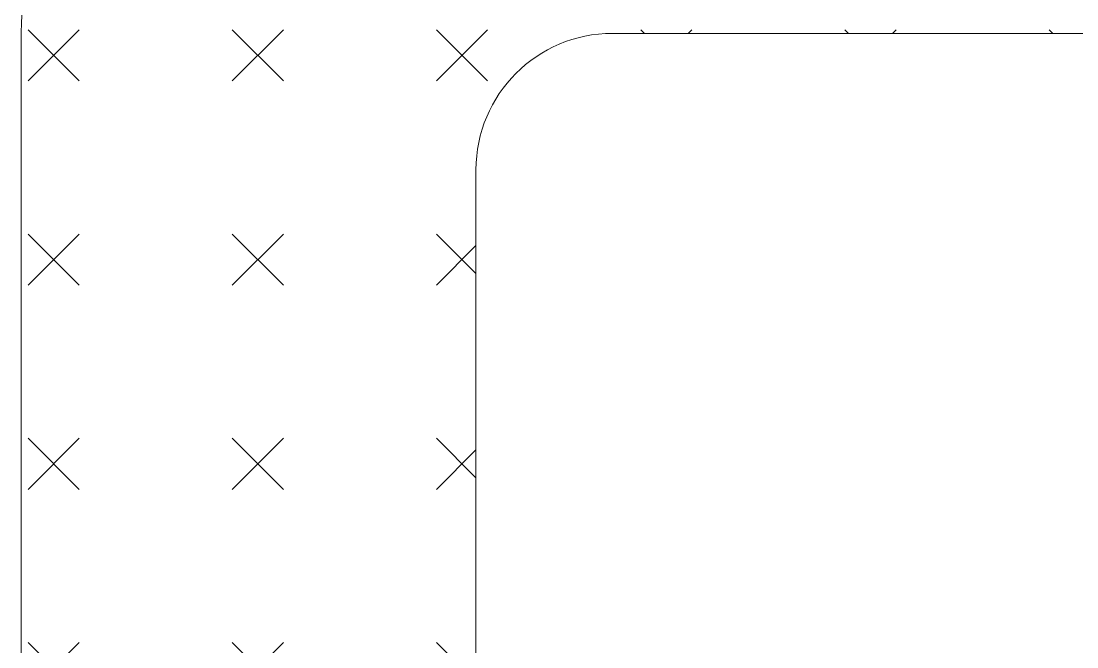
# Model space of a CAD drawing. Header units: inches. Extents: x 4017 to 5703, y -944 to 2840.
# Drawn here: x 4241.69 to 4264.9, y 1443.4 to 1457.15 of the extents above; entities that cross this region are included whole.
import ezdxf

# ---------------------------------------------------------------- set-up
doc = ezdxf.new("R2010")
doc.units = ezdxf.units.IN
doc.header["$MEASUREMENT"] = 0
doc.layers.get('0').update_dxf_attribs({"color": 5})
doc.layers.add('1 - bed panels', color=170, linetype='Continuous', lineweight=9)

# ---------------------------------------------------------------- blocks, each defined once
blk = doc.blocks.new('nhyv')
at = {"layer": '1 - bed panels', "true_color": 0xc2c2c2}
h = blk.add_hatch(dxfattribs=at)
h.set_pattern_fill('CROSS', color=9, scale=0.5, angle=135)
h.set_pattern_definition([(135, (-268.083, -3.452), (-4.490128, 4e-16), [1.5875, -4.7625]), (225, (-268.083, -2.3296), (-4e-16, -4.490128), [1.5875, -4.7625])])
edge = h.paths.add_edge_path()
edge.add_line((59.654, 1298.726), (139.654, 1298.726))
edge.add_arc((139.654, 1293.726), 5, 0, 90, ccw=False)
edge.add_line((144.654, 1293.726), (144.654, 1103.726))
edge.add_arc((139.654, 1103.726), 5, -90, 0, ccw=False)
edge.add_line((139.654, 1098.726), (59.654, 1098.726))
edge.add_arc((59.654, 1103.726), 5, 180, 270, ccw=False)
edge.add_line((54.654, 1103.726), (54.654, 1293.726))
edge.add_arc((59.654, 1293.726), 5, 90, 180, ccw=False)
edge = h.paths.add_edge_path(flags=16)
edge.add_line((134.654, 1290.726), (134.654, 1261.726))
edge.add_arc((131.654, 1261.726), 3, -90, 0, ccw=False)
edge.add_line((131.654, 1258.726), (67.654, 1258.726))
edge.add_arc((67.654, 1261.726), 3, 180, 270, ccw=False)
edge.add_line((64.654, 1261.726), (64.654, 1290.726))
edge.add_arc((67.654, 1290.726), 3, 90, 180, ccw=False)
edge.add_line((67.654, 1293.726), (131.654, 1293.726))
edge.add_arc((131.654, 1290.726), 3, 0, 90, ccw=False)
at = {"layer": '1 - bed panels', "color": 9, "true_color": 0xc2c2c2}
for p, q in [((67.654, 1293.726), (131.654, 1293.726)), ((134.654, 1290.726), (134.654, 1261.726))]:
    blk.add_line(p, q, dxfattribs=at)
blk.add_lwpolyline([(59.654, 1298.726), (139.654, 1298.726, -0.414214), (144.654, 1293.726), (144.654, 1103.726, -0.414214), (139.654, 1098.726), (59.654, 1098.726, -0.414214), (54.654, 1103.726), (54.654, 1293.726, -0.414214)], format="xyb", close=True, dxfattribs=at)
blk.add_arc((131.654, 1290.726), 3, 0, 90, dxfattribs=at)
blk = doc.blocks.new('ddwsadwaef')
at = {"xscale": -1}
blk.add_blockref('nhyv', (47.974, -1300.215), dxfattribs=at)

msp = doc.modelspace()

# ---------------------------------------------------------------- block references
msp.add_blockref('ddwsadwaef', (4338.371, 1463.374))

doc.saveas('drawing.dxf')
